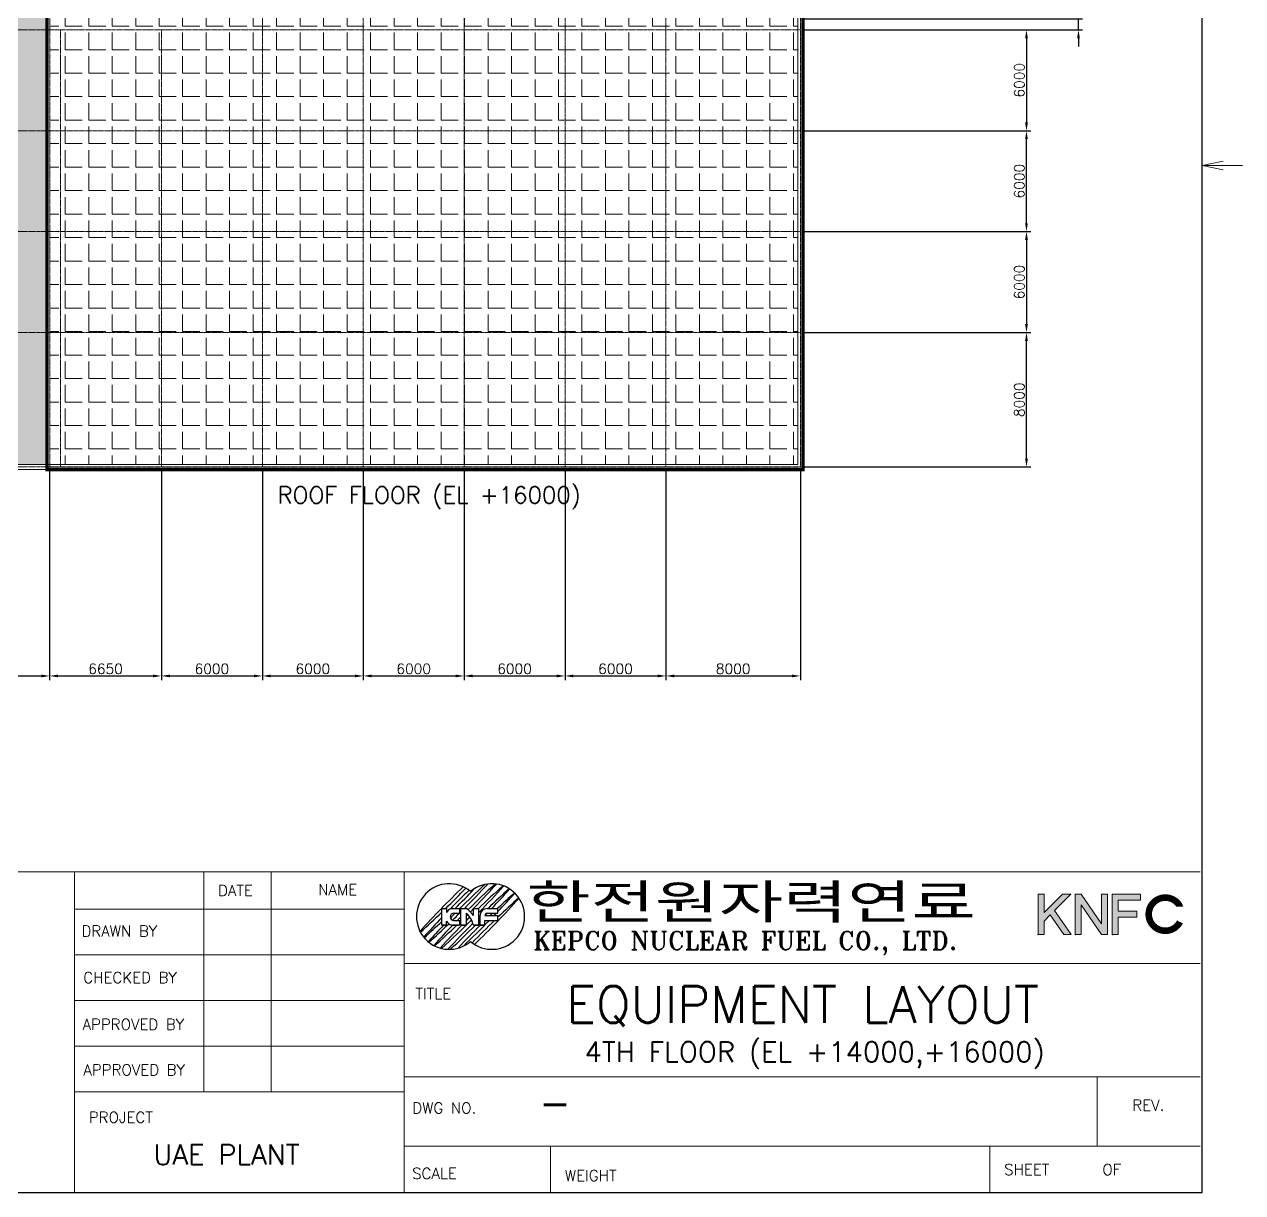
# Model space of a CAD drawing. Extents: x -59767 to 1106559, y -1290 to 1129522.
# Drawn here: x 108703 to 181158, y 661256 to 730740 of the extents above; entities that cross this region are included whole.
import ezdxf
from ezdxf.enums import TextEntityAlignment as Align

# ---------------------------------------------------------------- set-up
doc = ezdxf.new("R2010")
doc.units = 0
doc.linetypes.add('CENTER', pattern=[2, 1.25, -0.25, 0.25, -0.25])
doc.layers.get('0').update_dxf_attribs({"linetype": 'CONTINUOUS', "lineweight": 9})
doc.layers.get('Defpoints').update_dxf_attribs({"linetype": 'CONTINUOUS', "lineweight": 9})
doc.layers.add('1', color=2, linetype='CONTINUOUS')
doc.layers.add('15', color=1, linetype='CONTINUOUS')
for name, color, linetype, lineweight in [('CENTER', 1, 'CENTER', 9), ('TEXT', 3, 'CONTINUOUS', 9), ('WALL_200', 3, 'CONTINUOUS', 9), ('외형선', 3, 'CONTINUOUS', 9), ('중간선', 5, 'CONTINUOUS', 9), ('중심선', 1, 'CENTER', 9), ('치수선', 6, 'CONTINUOUS', 9)]:
    doc.layers.add(name, color=color, linetype=linetype, lineweight=lineweight)
doc.styles.add('ROMANS', font='romans.shx', dxfattribs={"bigfont": 'whgtxt.shx'})
doc.styles.add('ROMANT', font='ROMANT.SHX')
doc.styles.get("Standard").update_dxf_attribs({"font": 'romans.shx', "bigfont": 'whtgtxt.shx'})
doc.styles.add('굴림체', font='')
doc.styles.get('굴림체').set_extended_font_data('GulimChe')
doc.dimstyles.new('ISO-25', dxfattribs={"dimscale": 200, "dimtxt": 3, "dimasz": 2.5, "dimexe": 1.25, "dimexo": 0.625, "dimtad": 1, "dimdec": 0, "dimdsep": 46, "dimtxsty": 'Standard', "dimcen": 2.5, "dimadec": 0, "dimazin": 0, "dimtp": 0.1, "dimtm": 0.1, "dimtfac": 0.6, "dimtdec": 0, "dimtmove": 0, "dimatfit": 3, "dimfxl": 1, "dimtvp": 1, "dimtolj": 1, "dimarcsym": 0})

# ---------------------------------------------------------------- blocks, each defined once
blk = doc.blocks.new('*D307')
at = {"layer": 'Defpoints', "color": 0}
for p in [(104208, 704415), (110208, 704415), (110208, 691987)]:
    blk.add_point(p, dxfattribs=at)
at = {"layer": '치수선', "color": 0, "lineweight": -2}
for p, q in [((104208, 704290), (104208, 691737)), ((110208, 704290), (110208, 691737)), ((104708, 691987), (109708, 691987))]:
    blk.add_line(p, q, dxfattribs=at)
at = {"layer": '치수선', "color": 0}
for points in [[(104708, 692070), (104708, 691904), (104208, 691987)], [(109708, 691904), (109708, 692070), (110208, 691987)]]:
    blk.add_solid(points, dxfattribs=at)
at = {"layer": '치수선', "color": 0, "insert": (107208, 692412), "char_height": 600, "attachment_point": 5}
blk.add_mtext('\\A1;6000', dxfattribs=at)
blk = doc.blocks.new('*D309')
at = {"layer": 'Defpoints', "color": 0}
for p in [(110208, 704415), (116858, 704415), (116858, 691987)]:
    blk.add_point(p, dxfattribs=at)
at = {"layer": '치수선', "color": 0, "lineweight": -2}
for p, q in [((110208, 704290), (110208, 691737)), ((116858, 704290), (116858, 691737)), ((110708, 691987), (116358, 691987))]:
    blk.add_line(p, q, dxfattribs=at)
at = {"layer": '치수선', "color": 0}
for points in [[(110708, 692070), (110708, 691904), (110208, 691987)], [(116358, 691904), (116358, 692070), (116858, 691987)]]:
    blk.add_solid(points, dxfattribs=at)
at = {"layer": '치수선', "color": 0, "insert": (113533, 692412), "char_height": 600, "attachment_point": 5}
blk.add_mtext('\\A1;6650', dxfattribs=at)
blk = doc.blocks.new('*D310')
at = {"layer": 'Defpoints', "color": 0}
for p in [(116858, 704415), (122858, 704415), (122858, 691987)]:
    blk.add_point(p, dxfattribs=at)
at = {"layer": '치수선', "color": 0, "lineweight": -2}
for p, q in [((116858, 704290), (116858, 691737)), ((122858, 704290), (122858, 691737)), ((117358, 691987), (122358, 691987))]:
    blk.add_line(p, q, dxfattribs=at)
at = {"layer": '치수선', "color": 0}
for points in [[(117358, 692070), (117358, 691904), (116858, 691987)], [(122358, 691904), (122358, 692070), (122858, 691987)]]:
    blk.add_solid(points, dxfattribs=at)
at = {"layer": '치수선', "color": 0, "insert": (119858, 692412), "char_height": 600, "attachment_point": 5}
blk.add_mtext('\\A1;6000', dxfattribs=at)
blk = doc.blocks.new('*D311')
at = {"layer": 'Defpoints', "color": 0}
for p in [(122858, 704415), (128858, 704415), (128858, 691987)]:
    blk.add_point(p, dxfattribs=at)
at = {"layer": '치수선', "color": 0, "lineweight": -2}
for p, q in [((122858, 704290), (122858, 691737)), ((128858, 704290), (128858, 691737)), ((123358, 691987), (128358, 691987))]:
    blk.add_line(p, q, dxfattribs=at)
at = {"layer": '치수선', "color": 0}
for points in [[(123358, 692070), (123358, 691904), (122858, 691987)], [(128358, 691904), (128358, 692070), (128858, 691987)]]:
    blk.add_solid(points, dxfattribs=at)
at = {"layer": '치수선', "color": 0, "insert": (125858, 692412), "char_height": 600, "attachment_point": 5}
blk.add_mtext('\\A1;6000', dxfattribs=at)
blk = doc.blocks.new('*D312')
at = {"layer": 'Defpoints', "color": 0}
for p in [(128858, 704415), (134858, 704415), (134858, 691987)]:
    blk.add_point(p, dxfattribs=at)
at = {"layer": '치수선', "color": 0, "lineweight": -2}
for p, q in [((128858, 704290), (128858, 691737)), ((134858, 704290), (134858, 691737)), ((129358, 691987), (134358, 691987))]:
    blk.add_line(p, q, dxfattribs=at)
at = {"layer": '치수선', "color": 0}
for points in [[(129358, 692070), (129358, 691904), (128858, 691987)], [(134358, 691904), (134358, 692070), (134858, 691987)]]:
    blk.add_solid(points, dxfattribs=at)
at = {"layer": '치수선', "color": 0, "insert": (131858, 692412), "char_height": 600, "attachment_point": 5}
blk.add_mtext('\\A1;6000', dxfattribs=at)
blk = doc.blocks.new('*D313')
at = {"layer": 'Defpoints', "color": 0}
for p in [(134858, 704415), (140858, 704415), (140858, 691987)]:
    blk.add_point(p, dxfattribs=at)
at = {"layer": '치수선', "color": 0, "lineweight": -2}
for p, q in [((134858, 704290), (134858, 691737)), ((140858, 704290), (140858, 691737)), ((135358, 691987), (140358, 691987))]:
    blk.add_line(p, q, dxfattribs=at)
at = {"layer": '치수선', "color": 0}
for points in [[(135358, 692070), (135358, 691904), (134858, 691987)], [(140358, 691904), (140358, 692070), (140858, 691987)]]:
    blk.add_solid(points, dxfattribs=at)
at = {"layer": '치수선', "color": 0, "insert": (137858, 692412), "char_height": 600, "attachment_point": 5}
blk.add_mtext('\\A1;6000', dxfattribs=at)
blk = doc.blocks.new('*D314')
at = {"layer": 'Defpoints', "color": 0}
for p in [(140858, 704415), (146858, 704415), (146858, 691987)]:
    blk.add_point(p, dxfattribs=at)
at = {"layer": '치수선', "color": 0, "lineweight": -2}
for p, q in [((140858, 704290), (140858, 691737)), ((146858, 704290), (146858, 691737)), ((141358, 691987), (146358, 691987))]:
    blk.add_line(p, q, dxfattribs=at)
at = {"layer": '치수선', "color": 0}
for points in [[(141358, 692070), (141358, 691904), (140858, 691987)], [(146358, 691904), (146358, 692070), (146858, 691987)]]:
    blk.add_solid(points, dxfattribs=at)
at = {"layer": '치수선', "color": 0, "insert": (143858, 692412), "char_height": 600, "attachment_point": 5}
blk.add_mtext('\\A1;6000', dxfattribs=at)
blk = doc.blocks.new('*D315')
at = {"layer": 'Defpoints', "color": 0}
for p in [(146858, 704415), (154858, 704415), (154858, 691987)]:
    blk.add_point(p, dxfattribs=at)
at = {"layer": '치수선', "color": 0, "lineweight": -2}
for p, q in [((146858, 704290), (146858, 691737)), ((154858, 704290), (154858, 691737)), ((147358, 691987), (154358, 691987))]:
    blk.add_line(p, q, dxfattribs=at)
at = {"layer": '치수선', "color": 0}
for points in [[(147358, 692070), (147358, 691904), (146858, 691987)], [(154358, 691904), (154358, 692070), (154858, 691987)]]:
    blk.add_solid(points, dxfattribs=at)
at = {"layer": '치수선', "color": 0, "insert": (150858, 692412), "char_height": 600, "attachment_point": 5}
blk.add_mtext('\\A1;8000', dxfattribs=at)
blk = doc.blocks.new('*D316')
at = {"layer": 'Defpoints', "color": 0}
for p in [(154858, 712415), (168302, 712415), (154858, 704415)]:
    blk.add_point(p, dxfattribs=at)
at = {"layer": '치수선', "color": 0, "lineweight": -2}
for p, q in [((154983, 712415), (168552, 712415)), ((168302, 704915), (168302, 711915)), ((154983, 704415), (168552, 704415))]:
    blk.add_line(p, q, dxfattribs=at)
at = {"layer": '치수선', "color": 0}
for points in [[(168386, 711915), (168219, 711915), (168302, 712415)], [(168219, 704915), (168386, 704915), (168302, 704415)]]:
    blk.add_solid(points, dxfattribs=at)
at = {"layer": '치수선', "color": 0, "insert": (167877, 708415), "char_height": 600, "attachment_point": 5, "rotation": 90}
blk.add_mtext('\\A1;8000', dxfattribs=at)
blk = doc.blocks.new('*D317')
at = {"layer": 'Defpoints', "color": 0}
for p in [(154858, 718415), (154858, 712415), (168302, 712415)]:
    blk.add_point(p, dxfattribs=at)
at = {"layer": '치수선', "color": 0, "lineweight": -2}
for p, q in [((154983, 718415), (168552, 718415)), ((168302, 717915), (168302, 712915)), ((154983, 712415), (168552, 712415))]:
    blk.add_line(p, q, dxfattribs=at)
at = {"layer": '치수선', "color": 0}
for points in [[(168386, 717915), (168219, 717915), (168302, 718415)], [(168219, 712915), (168386, 712915), (168302, 712415)]]:
    blk.add_solid(points, dxfattribs=at)
at = {"layer": '치수선', "color": 0, "insert": (167877, 715415), "char_height": 600, "attachment_point": 5, "rotation": 90}
blk.add_mtext('\\A1;6000', dxfattribs=at)
blk = doc.blocks.new('*D318')
at = {"layer": 'Defpoints', "color": 0}
for p in [(154858, 724415), (168302, 724415), (154858, 718415)]:
    blk.add_point(p, dxfattribs=at)
at = {"layer": '치수선', "color": 0, "lineweight": -2}
for p, q in [((154983, 724415), (168552, 724415)), ((168302, 718915), (168302, 723915)), ((154983, 718415), (168552, 718415))]:
    blk.add_line(p, q, dxfattribs=at)
at = {"layer": '치수선', "color": 0}
for points in [[(168386, 723915), (168219, 723915), (168302, 724415)], [(168219, 718915), (168386, 718915), (168302, 718415)]]:
    blk.add_solid(points, dxfattribs=at)
at = {"layer": '치수선', "color": 0, "insert": (167877, 721415), "char_height": 600, "attachment_point": 5, "rotation": 90}
blk.add_mtext('\\A1;6000', dxfattribs=at)
blk = doc.blocks.new('*D321')
at = {"layer": 'Defpoints', "color": 0}
for p in [(154858, 730415), (154858, 724415), (168302, 724415)]:
    blk.add_point(p, dxfattribs=at)
at = {"layer": '치수선', "color": 0, "lineweight": -2}
for p, q in [((154983, 730415), (168552, 730415)), ((168302, 729915), (168302, 724915)), ((154983, 724415), (168552, 724415))]:
    blk.add_line(p, q, dxfattribs=at)
at = {"layer": '치수선', "color": 0}
for points in [[(168386, 729915), (168219, 729915), (168302, 730415)], [(168219, 724915), (168386, 724915), (168302, 724415)]]:
    blk.add_solid(points, dxfattribs=at)
at = {"layer": '치수선', "color": 0, "insert": (167877, 727415), "char_height": 600, "attachment_point": 5, "rotation": 90}
blk.add_mtext('\\A1;6000', dxfattribs=at)
blk = doc.blocks.new('*D325')
at = {"layer": 'Defpoints', "color": 0}
for p in [(154858, 731065), (154858, 730415), (171393, 731065)]:
    blk.add_point(p, dxfattribs=at)
at = {"layer": '치수선', "color": 0, "lineweight": -2}
for p, q in [((171393, 731565), (171393, 733827)), ((154983, 731065), (171643, 731065)), ((154983, 730415), (171643, 730415)), ((171393, 730415), (171393, 731065)), ((171393, 729915), (171393, 729415))]:
    blk.add_line(p, q, dxfattribs=at)
at = {"layer": '치수선', "color": 0}
for points in [[(171310, 731565), (171477, 731565), (171393, 731065)], [(171477, 729915), (171310, 729915), (171393, 730415)]]:
    blk.add_solid(points, dxfattribs=at)
at = {"layer": '치수선', "color": 0, "insert": (170968, 732946), "char_height": 600, "attachment_point": 5, "rotation": 90}
blk.add_mtext('\\A1;650', dxfattribs=at)
blk = doc.blocks.new('TEST1')
at = {"lineweight": 30}
for p, q in [((3.25, 1.04), (3.86, 1.04)), ((3.25, -1.1), (3.25, 1.04)), ((3.86, 1.04), (3.86, 0.52)), ((4.48, 1.04), (5.54, 1.04)), ((4.78, 0.43), (5.54, 0.43)), ((5.54, 0.43), (5.54, 1.04)), ((5.7, 1.04), (6.31, 1.04)), ((5.7, -1.11), (5.7, 1.03)), ((6.4, -1.11), (6.4, 0.43)), ((7.29, 1.04), (7.99, 1.04)), ((7.29, 0.12), (7.29, 1.04)), ((7.99, -1.1), (7.99, 1.04)), ((8.14, -1.1), (8.14, 0.12)), ((8.75, 0.12), (10.43, 0.12)), ((9.06, 1.04), (10.43, 1.04)), ((9.06, 0.43), (10.43, 0.43)), ((10.43, 0.43), (10.43, 1.04)), ((10.43, -0.49), (10.43, 0.12)), ((3.25, -1.1), (3.86, -1.1)), ((3.86, -1.1), (3.86, -0.58)), ((5.54, -1.1), (4.48, -1.1)), ((4.48, -1.1), (5.39, -1.1)), ((4.78, -0.49), (5.54, -0.49)), ((5.54, -1.1), (5.54, -0.49)), ((6.4, -1.1), (5.7, -1.1)), ((5.7, -1.1), (6.4, -1.1)), ((7.99, -1.1), (7.29, -1.1)), ((7.29, -1.1), (7.74, -1.1)), ((7.29, -1.1), (7.99, -1.1)), ((8.75, -1.1), (8.14, -1.1)), ((8.14, -1.1), (8.75, -1.1)), ((8.14, -1.1), (8.75, -1.1)), ((8.75, -0.49), (10.43, -0.49)), ((8.75, -1.1), (8.75, -0.49))]:
    blk.add_line(p, q, dxfattribs=at)
for p, q in [((3.86, -1.1), (3.25, -1.1)), ((6.31, -1.1), (6.4, -1.1))]:
    blk.add_line(p, q)
for centre, radius, start, end in [((4.2, 0), 4.2, 49.4584, 310.5416), ((85.94, -79.36), 115.36, 133.874, 137.817), ((-76.92, 83.5), 115.36, 314.3739, 316.1808), ((86.53, -79.96), 115.36, 133.7708, 135.4371), ((-76.33, 82.9), 115.36, 314.7937, 316.528), ((87.12, -80.55), 115.36, 132.7964, 135.0048), ((-75.74, 82.31), 115.36, 315.2104, 317.3582), ((87.72, -81.14), 115.36, 132.3043, 134.6805), ((-75.14, 81.72), 115.36, 315.3296, 317.7507), ((9.65, 0), 4.2, 229.4584, 130.5416), ((88.31, -81.74), 115.36, 132.0329, 134.1492), ((-74.55, 81.12), 115.36, 315.6822, 317.9877), ((88.9, -82.33), 115.36, 131.8863, 133.7245), ((-73.96, 80.53), 115.36, 316.443, 318.1203), ((-72.77, 79.34), 115.36, 314.0522, 318.127), ((89.5, -82.92), 115.36, 131.8346, 133.2965), ((-73.36, 79.94), 115.36, 316.5833, 318.1658), ((90.09, -83.52), 115.36, 131.8676, 133.671), ((-76.92, 83.5), 115.36, 312.1643, 314.0274), ((87.12, -80.55), 115.36, 135.4167, 135.8503), ((-75.74, 82.31), 115.36, 314.1514, 314.7812), ((-75.74, 82.31), 115.36, 314.7958, 314.9024), ((-75.14, 81.72), 115.36, 314.9791, 315.0904), ((88.31, -81.74), 115.36, 134.6168, 134.6897), ((88.9, -82.33), 115.36, 134.4343, 134.5406), ((-73.96, 80.53), 115.36, 315.8116, 316.0228), ((89.5, -82.92), 115.36, 133.7372, 133.9562), ((-73.36, 79.94), 115.36, 316.2212, 316.4309), ((86.53, -79.96), 115.36, 136.2106, 137.9077), ((-76.33, 82.9), 115.36, 312.0873, 313.619), ((87.12, -80.55), 115.36, 136.4723, 137.9111), ((-75.74, 82.31), 115.36, 312.0944, 313.816), ((87.72, -81.14), 115.36, 136.0645, 137.8303), ((-75.14, 81.72), 115.36, 312.1892, 314.1187), ((88.31, -81.74), 115.36, 135.6538, 137.657), ((-74.55, 81.12), 115.36, 312.3891, 315.0176), ((88.9, -82.33), 115.36, 135.0755, 137.3638), ((-73.96, 80.53), 115.36, 312.7425, 314.959), ((87.72, -81.14), 115.36, 135.3155, 135.6416), ((89.5, -82.92), 115.36, 134.8238, 136.8594), ((-75.14, 81.72), 115.36, 314.382, 314.4878), ((-73.36, 79.94), 115.36, 313.4685, 315.7994), ((88.31, -81.74), 115.36, 134.9315, 135.2383), ((90.09, -83.52), 115.36, 133.9688, 135.9824), ((-73.96, 80.53), 115.36, 315.262, 315.3698), ((89.5, -82.92), 115.36, 134.3917, 134.422)]:
    blk.add_arc(centre, radius, start, end)
for centre, radius, start, end in [((4.7, 0.15), 0.916, 104.4213, 156.3078), ((4.78, -0.03), 0.458, 90, 270), ((4.72, -1.5), 3.03, 32.2526, 56.381), ((4.48, -1.71), 2.87, 12.1793, 48.0482), ((9.06, 0.12), 0.916, 90, 180), ((9.06, 0.12), 0.305, 90, 180), ((4.7, -0.21), 0.916, 203.6922, 255.5787)]:
    blk.add_arc(centre, radius, start, end, dxfattribs=at)
at = {"lineweight": 30, "start_tangent": (0.995037, -0.099504), "end_tangent": (0.995037, -0.099504)}
blk.add_spline([(6.31, 1.04), (6.4, 1.03), (6.31, 1.04)], degree=3, dxfattribs=at)

msp = doc.modelspace()

# ---------------------------------------------------------------- hatches: boundary and pattern name
at = {"layer": 'CENTER', "linetype": 'CENTER'}
h = msp.add_hatch(dxfattribs=at)
h.set_pattern_fill('ANGLE', color=2, scale=200)
h.set_pattern_definition([(0, (244412.6, 0), (0, 1397), [1016, -381]), (90, (244412.6, 0), (-1397, 9e-14), [1016, -381])])
h.paths.add_polyline_path([(62108.2, 766915.3), (62108.2, 730315.3), (29679.9, 730315.3), (28707.1, 730315.3), (28707.1, 704565.3), (86308.2, 704565.3), (86308.8, 708166.1), (92508.1, 708166.1), (92508.1, 704565.3), (110058.2, 704565.3), (110058.2, 766915.3)])
h = msp.add_hatch(dxfattribs=at)
h.set_pattern_fill('ANGLE', color=2, scale=200)
h.set_pattern_definition([(0, (-99815, 2e-06), (0, 1397), [1016, -381]), (90, (-99815, 2e-06), (-1397, 9e-14), [1016, -381])])
h.paths.add_polyline_path([(110208.2, 766915.3), (110208.2, 704565.3), (154711.5, 704565.3), (154711.3, 738765.3), (146556.8, 738765.3), (146556.8, 746365.3), (154710.7, 746365.3), (154710.7, 766915.3)])
h.paths.add_polyline_path([(122858.2, 739065.3), (122858.2, 763565.3), (140858.2, 763565.3), (140858.2, 739065.3)], flags=16)

# ---------------------------------------------------------------- linework, layer by layer
at = {"linetype": 'Continuous'}
for p, q in [((178754.5, 722344.3), (180000.6, 722603.1)), ((178754.5, 722344.3), (180000.6, 722085.6)), ((19785.2, 680334.3), (178641.1, 680334.3)), ((111679.6, 680334.3), (111679.6, 661293)), ((119378.4, 680334.3), (119378.4, 667254)), ((123377.4, 680334.3), (123377.4, 667254)), ((131299.1, 680334.3), (131299.1, 661293)), ((168993.8, 679006.4), (168993.8, 676607.5)), ((168993.8, 679006.4), (169353.7, 679006.4)), ((169353.7, 679006.4), (169353.7, 677919.6)), ((169353.7, 677919.6), (170440.4, 679006.3)), ((169972.9, 678030), (170949.3, 679006.3)), ((170440.4, 679006.4), (170949.3, 679006.4)), ((111679.6, 678119.3), (131299.1, 678119.3)), ((169353.7, 677410.7), (169714.5, 677771.6)), ((169714.5, 677771.6), (170529.7, 676607.5)), ((169972.9, 678030), (170969, 676607.5)), ((169353.7, 677410.7), (169353.7, 676607.5)), ((168993.8, 676607.5), (169353.7, 676607.5)), ((170529.7, 676607.5), (170969, 676607.5)), ((111679.6, 675403), (131299.1, 675403)), ((131299.1, 674893.9), (178641.1, 674893.9)), ((111679.6, 672686.7), (131299.1, 672686.7)), ((111679.6, 669970.4), (131299.1, 669970.4)), ((131299.1, 668147.9), (178641.1, 668147.9)), ((172503.4, 668147.9), (172503.4, 664013.2)), ((111679.6, 667254), (131299.1, 667254)), ((131299.1, 664013.2), (178641.1, 664013.2)), ((140003.7, 664013.2), (140003.7, 661293)), ((166117.4, 664013.2), (166117.4, 661293))]:
    msp.add_line(p, q, dxfattribs=at)
msp.add_line((178754.5, 722344.3), (181157.9, 722344.3))
at = {"color": 7, "linetype": 'Continuous'}
for p, q in [((171199.2, 679006.4), (171199.2, 676607.5)), ((171199.2, 679006.4), (171559.1, 679006.4)), ((172758.5, 677246.4), (171559.1, 679006.4)), ((172758.5, 679006.4), (172758.5, 677246.4)), ((172758.5, 679006.4), (173118.4, 679006.4)), ((173118.4, 679006.4), (173118.4, 676607.5)), ((173404.7, 679006.3), (175083, 679006.3)), ((173404.7, 679006.3), (173404.7, 676607.4)), ((175083, 679006.3), (175083, 678646.5)), ((171559.1, 678367.4), (171559.1, 676607.5)), ((171559.1, 678367.4), (172758.5, 676607.5)), ((173764.5, 678646.5), (175083, 678646.5)), ((173764.5, 678646.5), (173764.5, 677998.8)), ((173764.5, 677998.8), (174872.1, 677998.8)), ((173764.5, 677639), (174872.1, 677639)), ((173764.5, 677639), (173764.5, 676607.4)), ((174872.1, 677998.8), (174872.1, 677639)), ((171199.2, 676607.5), (171559.1, 676607.5)), ((172758.5, 676607.5), (173118.4, 676607.5)), ((173404.7, 676607.4), (173764.5, 676607.4))]:
    msp.add_line(p, q, dxfattribs=at)
at = {"const_width": 391.7}
msp.add_lwpolyline([(177379, 678367.9, 3.6156947), (177431.2, 677354.4)], format="xyb", dxfattribs=at)
at = {"linetype": 'Continuous'}
msp.add_point((168993.8, 676607.5), dxfattribs=at)
at = {"color": 7, "linetype": 'Continuous'}
for p in [(171199.2, 676607.5), (173404.7, 676607.5)]:
    msp.add_point(p, dxfattribs=at)
for points in [[(169353.7, 676607.5), (168993.8, 676607.5), (169353.7, 679006.4), (168993.8, 679006.4)], [(169353.7, 677410.7), (169353.7, 677919.6), (170949.3, 679006.4), (170440.4, 679006.3)], [(171559.1, 676607.5), (171199.2, 676607.5), (171559.1, 679006.4), (171199.2, 679006.4)], [(172758.5, 676607.5), (172758.5, 677246.4), (171559.1, 678367.4), (171559.1, 679006.4)], [(172758.5, 676607.5), (173118.4, 676607.5), (172758.5, 679006.4), (173118.4, 679006.4)], [(173764.5, 678646.5), (173404.7, 679006.3), (175083, 678646.5), (175083, 679006.3)], [(173764.5, 676607.4), (173404.7, 676607.4), (173764.5, 678646.5), (173404.7, 679006.3)], [(177217.4, 678259.6), (177632.5, 678259.6), (177541, 678475.6)], [(169714.5, 677771.6), (169972.9, 678030), (170529.7, 676607.5), (170969, 676607.5)], [(173764.5, 677639), (173764.5, 677998.8), (174872.1, 677639), (174872.1, 677998.8)], [(177691.3, 677445.2), (177605.2, 677263.7), (177605.2, 677263.7), (177259.7, 677445.2)], [(177259.7, 677445.2), (177691.3, 677445.2), (177603.1, 677261.7), (177259.7, 677445.2)]]:
    msp.add_solid(points)
at = {"layer": '15'}
for p, q in [((178754.5, 661256.2), (178754.5, 783482.8)), ((2838.9, 661256.2), (178754.5, 661256.2))]:
    msp.add_line(p, q, dxfattribs=at)
at = {"layer": 'WALL_200', "ltscale": 0.5}
for p, q in [((110058.2, 767215.3), (110058.2, 704265.3)), ((154711.5, 704565.3, -1), (154711.3, 738765.3, -1)), ((155007.5, 738765.3, -1), (155007.5, 704265.3)), ((49858.2, 704265.3), (155007.5, 704265.3)), ((92508.1, 704565.3), (154711.5, 704565.3))]:
    msp.add_line(p, q, dxfattribs=at)
at = {"layer": '중간선', "color": 3, "const_width": 200}
msp.add_lwpolyline([(110058.2, 704265.3), (110058.2, 767215.3), (155007.4, 767215.3), (155007.5, 704265.3), (110058.2, 704265.3)], dxfattribs=at)
at = {"layer": '중심선'}
for p, q in [((110208.2, 767912.6), (110208.2, 704415.3)), ((122858.2, 767912.6), (122858.2, 704415.3)), ((128858.2, 704415.3), (128858.2, 767912.6)), ((134858.2, 704415.3), (134858.2, 767912.6)), ((140858.2, 704415.3), (140858.2, 767912.6)), ((146858.2, 704415.3), (146858.2, 767912.6)), ((154858.2, 704415.3), (154858.2, 767912.6)), ((28557.7, 730415.3), (154858.2, 730415.3)), ((110858.2, 730415.3), (110858.2, 704415.3)), ((116858.2, 730415.3), (116858.2, 704415.3)), ((28557.7, 724415.3), (154858.2, 724415.3)), ((28557.7, 718415.3), (154858.2, 718415.3)), ((28557.7, 712415.3), (154858.2, 712415.3)), ((28557.7, 704415.3), (154858.2, 704415.3))]:
    msp.add_line(p, q, dxfattribs=at)

# ---------------------------------------------------------------- block references
at = {"layer": '1', "xscale": 464.5244719174162, "yscale": 464.5244719174162, "zscale": 464.5244719174162}
msp.add_blockref('TEST1', (132022.4, 677677), dxfattribs=at)

# ---------------------------------------------------------------- texts
at = {"layer": '1', "style": '굴림체', "width": 1.5}
msp.add_text('한전원자력연료', height=2027.76, dxfattribs=at).set_placement((138565, 677538.8))
at = {"layer": '1', "linetype": 'Continuous'}
for s, height, style, p in [('DATE', 652.84, 'ROMANS', (120220.3, 678899.5)), ('NAME', 652.84, 'ROMANS', (126175.9, 678953.5)), ('DRAWN BY', 652.84, 'ROMANS', (112099.9, 676485.9)), ('KEPCO NUCLEAR FUEL CO., LTD.', 1088.072, 'ROMANT', (138965, 675704.3)), ('CHECKED BY', 652.84, 'ROMANS', (112206.4, 673720.8)), ('TITLE', 652.84, 'ROMANS', (131963.4, 672757.5)), ('APPROVED BY', 652.843, 'ROMANS', (112163.8, 670935.8)), ('APPROVED BY', 652.843, 'ROMANS', (112211.7, 668232.3)), ('DWG NO.', 652.84, 'ROMANS', (131771.7, 665964.1)), ('REV.', 652.84, 'ROMANS', (174597, 666131.4)), ('PROJECT', 652.84, 'ROMANS', (112538.5, 665409.3)), ('UAE PLANT', 1200, 'ROMANS', (116378.3, 662922)), ('SCALE', 652.84, 'ROMANS', (131766, 662068.9)), ('WEIGHT', 652.84, 'ROMANS', (140848.3, 661947.6)), ('SHEET      OF', 652.843, 'ROMANS', (166978.2, 662300.3))]:
    msp.add_text(s, height=height, dxfattribs=dict(at, style=style)).set_placement(p)
at = {"layer": 'TEXT'}
msp.add_text('ROOF FLOOR (EL +16000)', height=1000, dxfattribs=at).set_placement((132777.7, 702674.4), align=Align.MIDDLE)
at = {"layer": 'TEXT', "color": 2}
msp.add_text('4TH FLOOR (EL +14000,+16000)', height=1200, dxfattribs=at).set_placement((155701.3, 669543), align=Align.MIDDLE)
at = {"layer": 'TEXT', "color": 2, "insert": (140930.4, 673536.3), "char_height": 2172.377, "attachment_point": 1, "style": 'ROMANS'}
msp.add_mtext_dynamic_manual_height_columns('{\\C2;EQUIPMENT LAYOUT}', width=35001.154, gutter_width=20, heights=[-2379.3], dxfattribs=at)
at = {"layer": '외형선', "insert": (139293.2, 667478.3), "char_height": 1737.9, "attachment_point": 1, "style": 'ROMANS'}
msp.add_mtext_dynamic_manual_height_columns('{\\C2;-}', width=304.93, gutter_width=20, heights=[-1737.9], dxfattribs=at)

# ---------------------------------------------------------------- dimensions: what is measured, and where the dimension line sits
at = {"layer": '치수선'}
for base, p1, p2, picture, middle in [((171393.3, 731065.3), (154858.2, 730415.3), (154858.2, 731065.3), '*D325', (170968.3, 732946.3)), ((168302.4, 724415.3), (154858.2, 730415.3), (154858.2, 724415.3), '*D321', (167877.4, 727415.3)), ((168302.4, 724415.3), (154858.2, 718415.3), (154858.2, 724415.3), '*D318', (167877.4, 721415.3)), ((168302.4, 712415.3), (154858.2, 718415.3), (154858.2, 712415.3), '*D317', (167877.4, 715415.3)), ((168302.4, 712415.3), (154858.2, 704415.3), (154858.2, 712415.3), '*D316', (167877.4, 708415.3))]:
    dim = msp.add_linear_dim(base=base, p1=p1, p2=p2, angle=90, dimstyle='ISO-25', dxfattribs=at)
    dim.commit()
    dim.dimension.update_dxf_attribs({"geometry": picture, "text_midpoint": middle})
for base, p1, p2, picture, middle in [((110208.2, 691987.2), (104208.2, 704415.3), (110208.2, 704415.3), '*D307', (107208.2, 692412.2)), ((116858.2, 691987.2), (110208.2, 704415.3), (116858.2, 704415.3), '*D309', (113533.2, 692412.2)), ((122858.2, 691987.2), (116858.2, 704415.3), (122858.2, 704415.3), '*D310', (119858.2, 692412.2)), ((128858.2, 691987.2), (122858.2, 704415.3), (128858.2, 704415.3), '*D311', (125858.2, 692412.2)), ((134858.2, 691987.2), (128858.2, 704415.3), (134858.2, 704415.3), '*D312', (131858.2, 692412.2)), ((140858.2, 691987.2), (134858.2, 704415.3), (140858.2, 704415.3), '*D313', (137858.2, 692412.2)), ((146858.2, 691987.2), (140858.2, 704415.3), (146858.2, 704415.3), '*D314', (143858.2, 692412.2)), ((154858.2, 691987.2), (146858.2, 704415.3), (154858.2, 704415.3), '*D315', (150858.2, 692412.2))]:
    dim = msp.add_linear_dim(base=base, p1=p1, p2=p2, dimstyle='ISO-25', dxfattribs=at)
    dim.commit()
    dim.dimension.update_dxf_attribs({"geometry": picture, "text_midpoint": middle})

doc.saveas('drawing.dxf')
